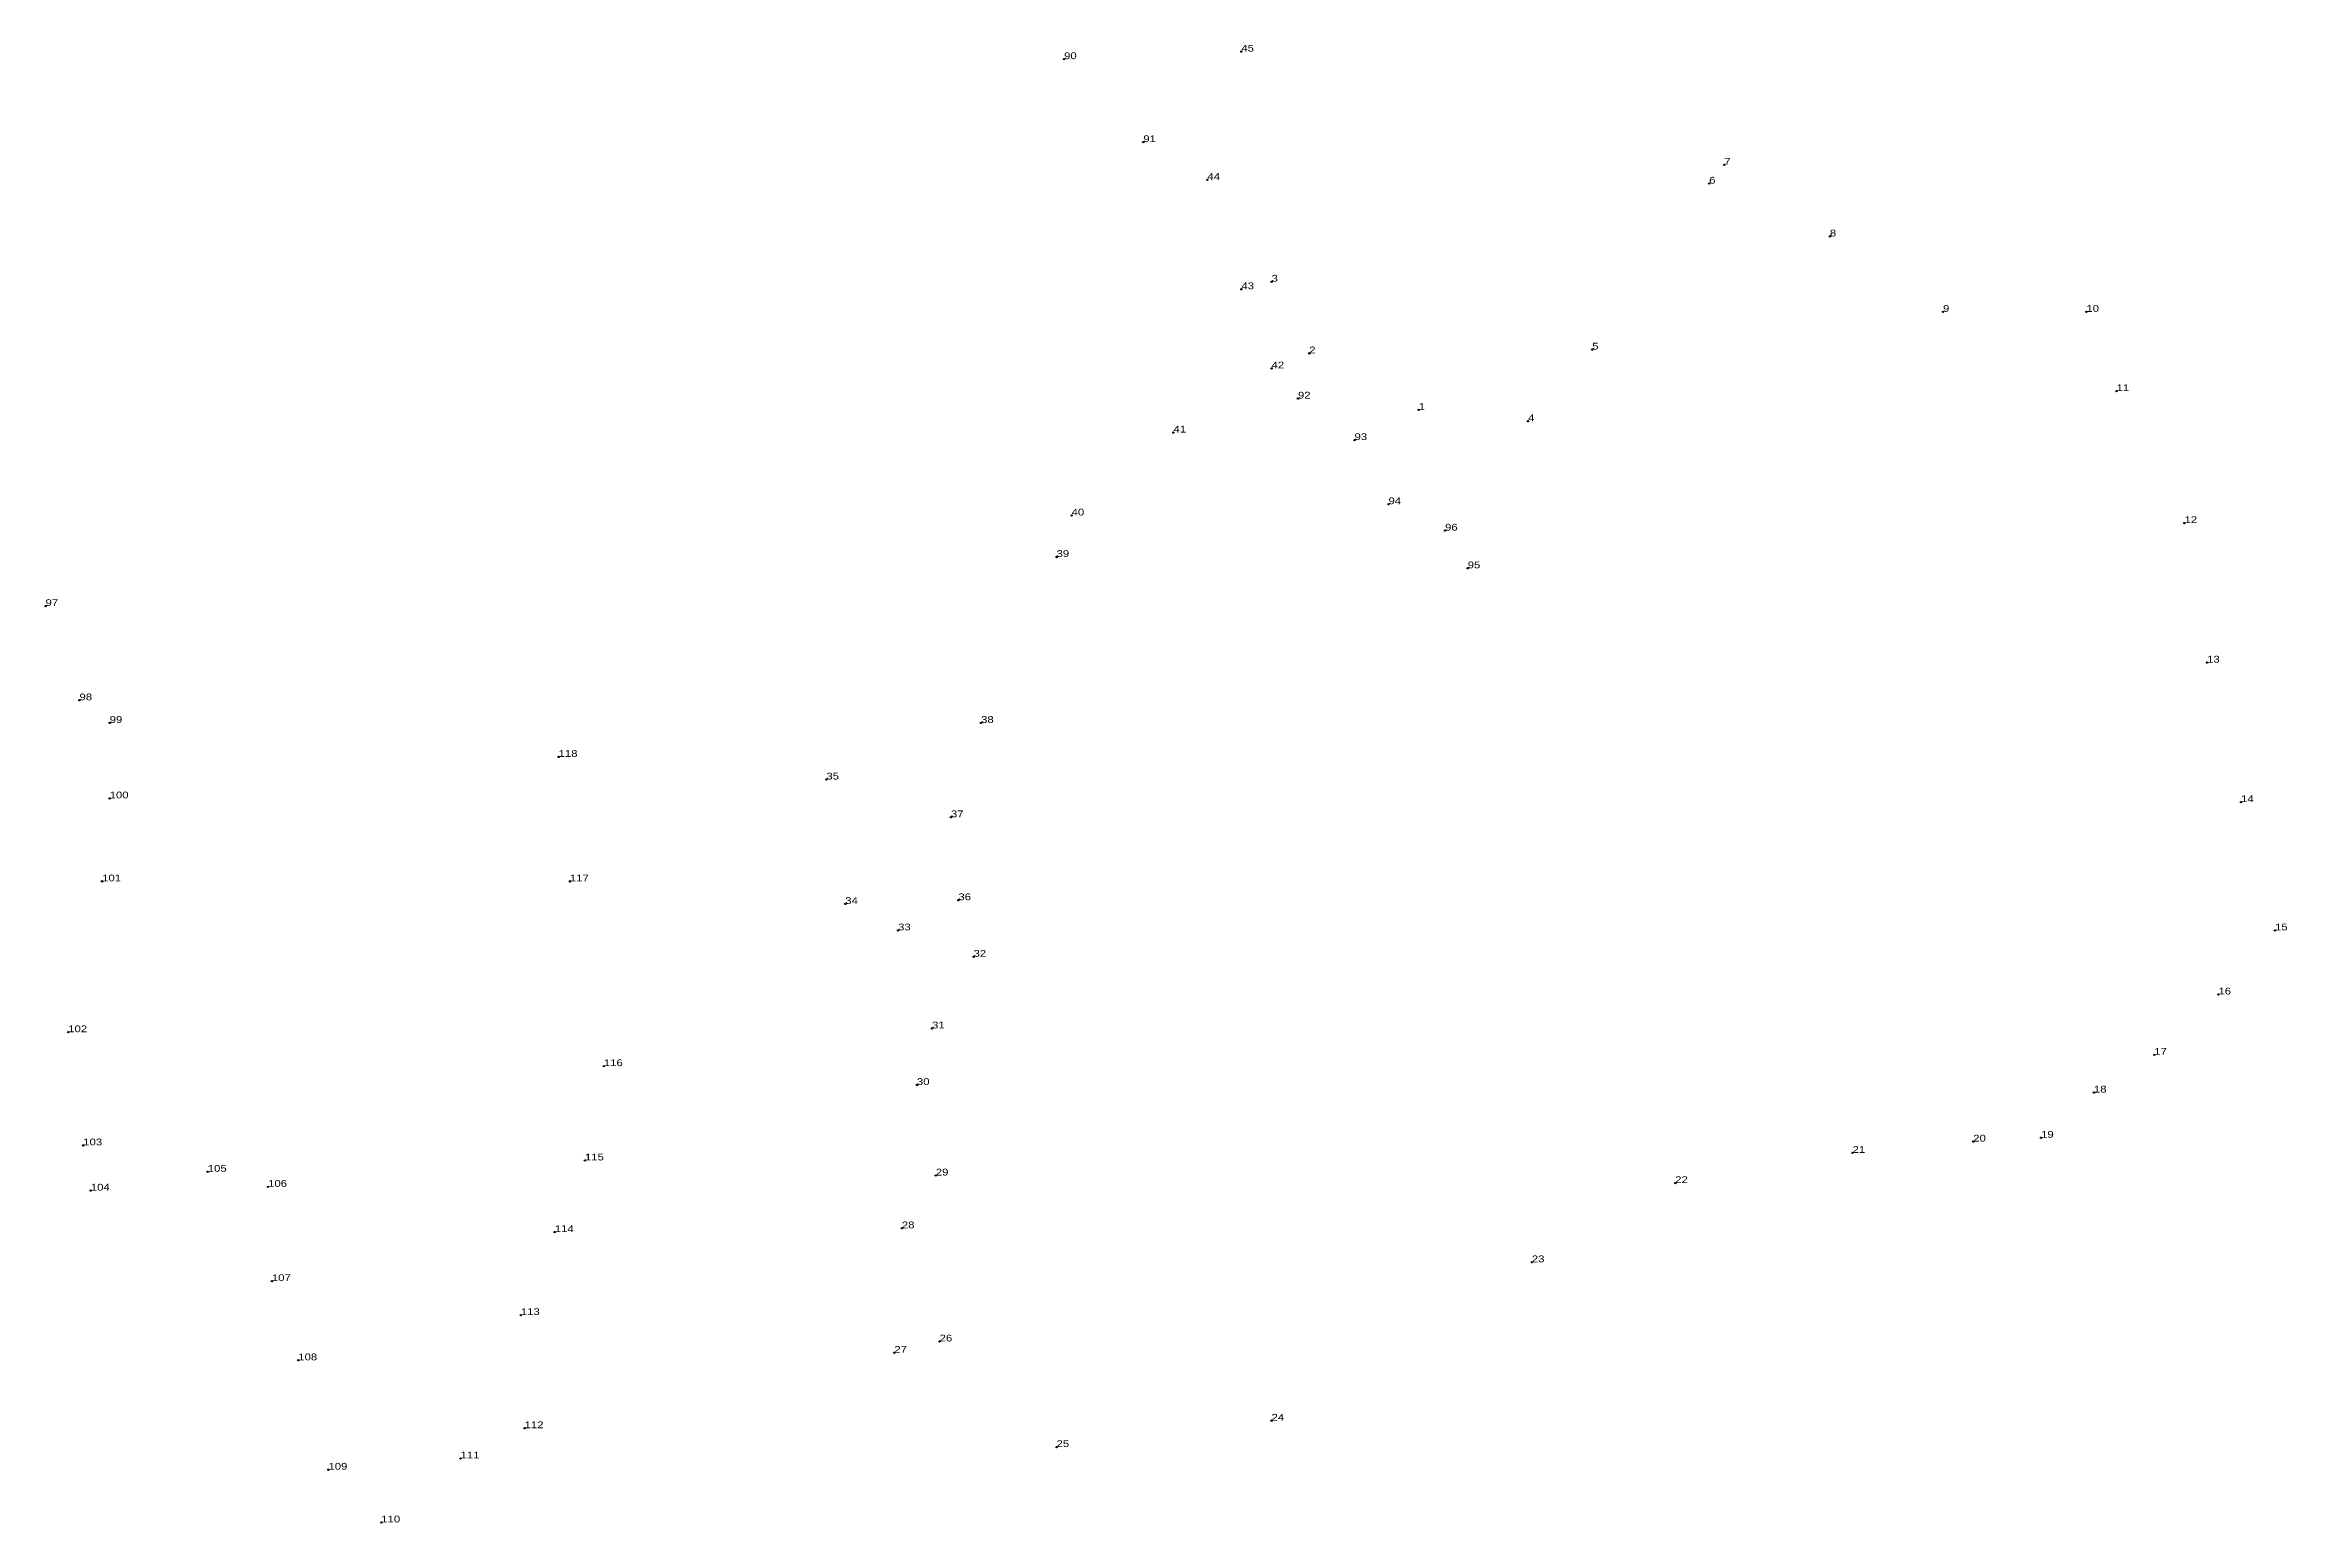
# Model space of a CAD drawing. Header units: metres. Extents: x 538178 to 538772, y 1840518 to 1841313.
# Drawn here: x 538178 to 538772, y 1840518 to 1840910 of the extents above; entities that cross this region are included whole.
import ezdxf

# ---------------------------------------------------------------- set-up
doc = ezdxf.new("R2010")
doc.units = ezdxf.units.M
doc.header["$LTSCALE"] = 0.72
doc.header["$PDMODE"] = 32
doc.header["$PDSIZE"] = 0.36
doc.layers.add('12', color=7, linetype='Continuous')
doc.layers.add('7', color=7, linetype='Continuous')

msp = doc.modelspace()

# ---------------------------------------------------------------- linework, layer by layer
at = {"layer": '7'}
for p in [(538448, 1840906), (538495, 1840908), (538469, 1840884), (538623, 1840878), (538486, 1840874), (538619, 1840873), (538651, 1840859), (538503, 1840847), (538495, 1840845), (538681, 1840839), (538719, 1840839), (538513, 1840828), (538588, 1840829), (538503, 1840824), (538727, 1840818), (538510, 1840816), (538542, 1840813), (538477, 1840807), (538525, 1840805), (538571, 1840810), (538534, 1840788), (538450, 1840785), (538549, 1840781), (538745, 1840783), (538446, 1840774), (538555, 1840771), (538178, 1840761), (538751, 1840746), (538187, 1840736), (538195, 1840730), (538426, 1840730), (538314, 1840721), (538385, 1840715), (538195, 1840710), (538418, 1840705), (538760, 1840709), (538193, 1840688), (538317, 1840688), (538390, 1840682), (538420, 1840683), (538404, 1840675), (538769, 1840675), (538424, 1840668), (538754, 1840658), (538184, 1840648), (538413, 1840649), (538326, 1840639), (538737, 1840642), (538409, 1840634), (538721, 1840632), (538707, 1840620), (538188, 1840618), (538321, 1840614), (538657, 1840616), (538689, 1840619), (538221, 1840611), (538414, 1840610), (538610, 1840608), (538190, 1840606), (538237, 1840607), (538313, 1840595), (538405, 1840596), (538572, 1840587), (538238, 1840582), (538304, 1840573), (538245, 1840561), (538403, 1840563), (538415, 1840566), (538305, 1840543), (538503, 1840545), (538446, 1840538), (538253, 1840532), (538288, 1840535), (538267, 1840518)]:
    msp.add_point(p, dxfattribs=at)

# ---------------------------------------------------------------- texts
at = {"layer": '12', "width": 1.25}
for s, p in [('90', (538448, 1840906)), ('45', (538495, 1840908)), ('91', (538469, 1840884)), ('44', (538486, 1840874)), ('7', (538623, 1840878)), ('6', (538619, 1840873)), ('8', (538651, 1840859)), ('43', (538495, 1840845)), ('3', (538503, 1840847)), ('9', (538681, 1840839)), ('10', (538719, 1840839)), ('2', (538513, 1840828)), ('5', (538588, 1840829)), ('42', (538503, 1840824)), ('92', (538510, 1840816)), ('11', (538727, 1840818)), ('1', (538542, 1840813)), ('4', (538571, 1840810)), ('41', (538477, 1840807)), ('93', (538525, 1840805)), ('40', (538450, 1840785)), ('94', (538534, 1840788)), ('96', (538549, 1840781)), ('12', (538745, 1840783)), ('39', (538446, 1840774)), ('95', (538555, 1840771)), ('97', (538178, 1840761)), ('13', (538751, 1840746)), ('98', (538187, 1840736)), ('99', (538195, 1840730)), ('38', (538426, 1840730)), ('118', (538314, 1840721)), ('35', (538385, 1840715)), ('100', (538195, 1840710)), ('14', (538760, 1840709)), ('37', (538418, 1840705)), ('101', (538193, 1840688)), ('117', (538317, 1840688)), ('34', (538390, 1840682)), ('36', (538420, 1840683)), ('33', (538404, 1840675)), ('15', (538769, 1840675)), ('32', (538424, 1840668)), ('16', (538754, 1840658)), ('102', (538184, 1840648)), ('31', (538413, 1840649)), ('116', (538326, 1840639)), ('17', (538737, 1840642)), ('30', (538409, 1840634)), ('18', (538721, 1840632)), ('20', (538689, 1840619)), ('19', (538707, 1840620)), ('103', (538188, 1840618)), ('115', (538321, 1840614)), ('21', (538657, 1840616)), ('105', (538221, 1840611)), ('106', (538237, 1840607)), ('29', (538414, 1840610)), ('22', (538610, 1840608)), ('104', (538190, 1840606)), ('114', (538313, 1840595)), ('28', (538405, 1840596)), ('23', (538572, 1840587)), ('107', (538238, 1840582)), ('113', (538304, 1840573)), ('26', (538415, 1840566)), ('108', (538245, 1840561)), ('27', (538403, 1840563)), ('112', (538305, 1840543)), ('24', (538503, 1840545)), ('25', (538446, 1840538)), ('109', (538253, 1840532)), ('111', (538288, 1840535)), ('110', (538267, 1840518))]:
    msp.add_text(s, height=1.8, dxfattribs=at).set_placement(p)

doc.saveas('drawing.dxf')
